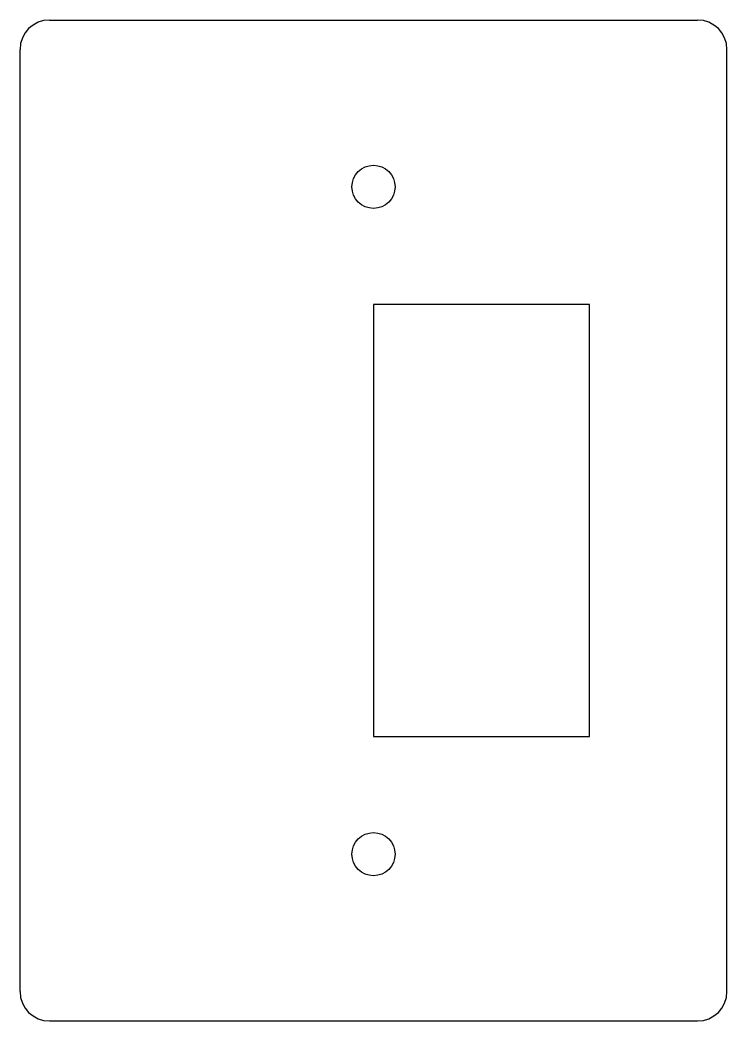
# Model space of a CAD drawing. Header units: millimetres. Extents: x -9 to 27, y -8.5 to 42.5.
import ezdxf

# ---------------------------------------------------------------- set-up
doc = ezdxf.new("R2010")
doc.units = ezdxf.units.MM

msp = doc.modelspace()

# ---------------------------------------------------------------- linework, layer by layer
for p, q in [((-7.5, 42.5), (25.5, 42.5)), ((-9, -7), (-9, 41)), ((27, -7), (27, 41)), ((20, 28), (9, 28)), ((9, 28), (9, 6)), ((20, 6), (20, 28)), ((9, 6), (20, 6)), ((-7.5, -8.5), (25.5, -8.5))]:
    msp.add_line(p, q)
for centre in [(9, 34), (9, 0)]:
    msp.add_circle(centre, 1.1)
for centre, start, end in [((-7.5, 41), 90, 180), ((25.5, 41), 0, 90), ((-7.5, -7), 180, 270), ((25.5, -7), 270, 0)]:
    msp.add_arc(centre, 1.5, start, end)

doc.saveas('drawing.dxf')
